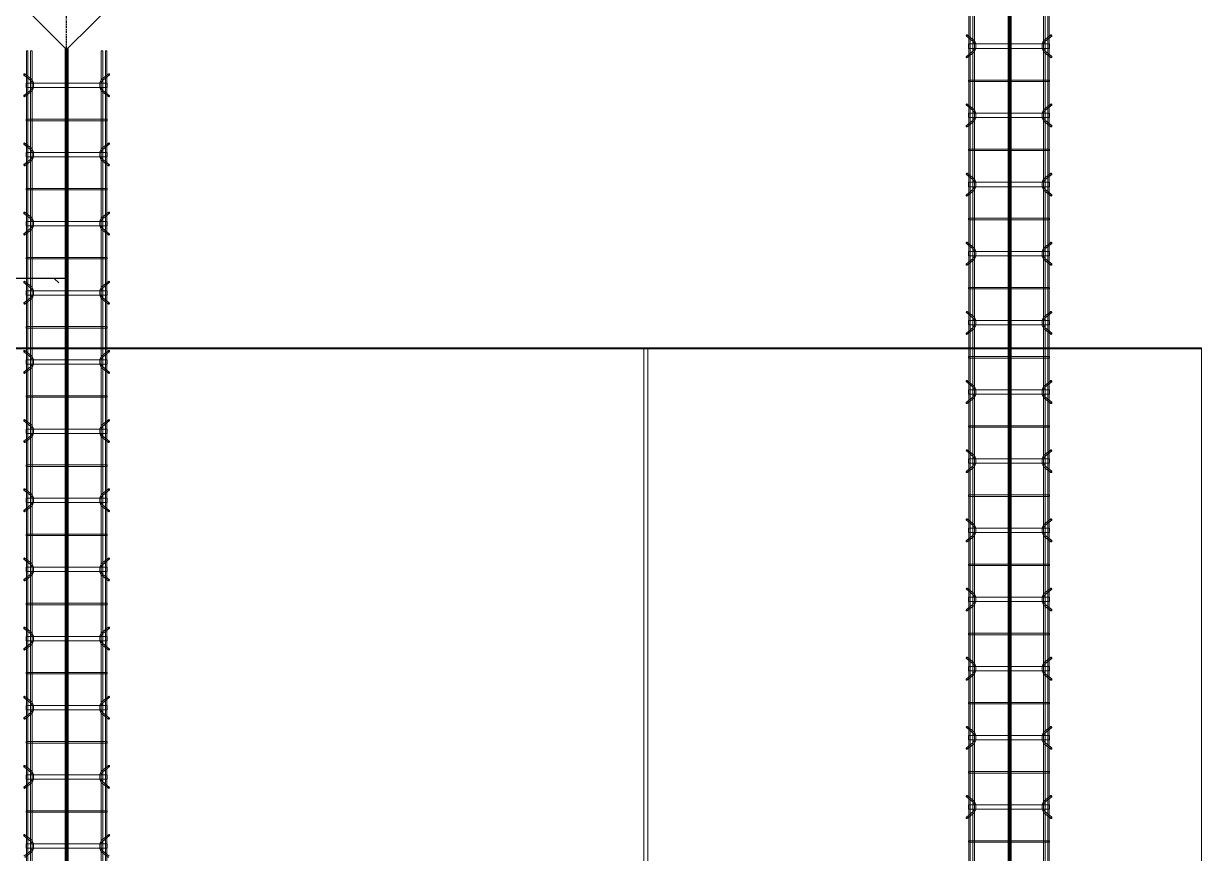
# Model space of a CAD drawing. Header units: inches. Extents: x -19229 to -222, y -6301 to 12387.
# Drawn here: x -3161.8 to -2957.6, y 11687.4 to 11831.4 of the extents above; entities that cross this region are included whole.
import ezdxf

# ---------------------------------------------------------------- set-up
doc = ezdxf.new("R2010")
doc.units = ezdxf.units.IN
doc.header["$MEASUREMENT"] = 0
doc.linetypes.add('Grid Line 1_2_', pattern=[0.875, 0.5, -0.125, 0.125, -0.125])
for name, color, linetype, lineweight in [('A-FLOR', 192, 'Continuous', 9), ('A-GENM', 13, 'Continuous', 9), ('A-WALL-PATT', 111, 'Continuous', 25), ('S-BEAM', 12, 'Continuous', 9), ('S-FNDN', 32, 'Continuous', 9), ('S-GRID', 1, 'Continuous', 9)]:
    doc.layers.add(name, color=color, linetype=linetype, lineweight=lineweight)

# ---------------------------------------------------------------- blocks, each defined once
blk = doc.blocks.new('Dowel bar assembly - Dowel bar assembly-669756-SLAB ON GROUND JOINTS')
at = {"layer": 'S-BEAM'}
for p, q in [((1792.02, 2.23), (1792.97, 1.03)), ((1793.18, 1.19), (1792.23, 2.39)), ((1795.76, 2.39), (1794.81, 1.19)), ((1795.01, 1.03), (1795.96, 2.23)), ((1804.02, 2.23), (1804.97, 1.03)), ((1805.18, 1.19), (1804.23, 2.39)), ((1807.76, 2.39), (1806.81, 1.19)), ((1807.01, 1.03), (1807.96, 2.23)), ((1816.02, 2.23), (1816.97, 1.03)), ((1817.18, 1.19), (1816.23, 2.39)), ((1819.76, 2.39), (1818.81, 1.19)), ((1819.01, 1.03), (1819.96, 2.23)), ((1828.02, 2.23), (1828.97, 1.03)), ((1829.18, 1.19), (1828.23, 2.39)), ((1831.76, 2.39), (1830.81, 1.19)), ((1831.01, 1.03), (1831.96, 2.23)), ((1840.02, 2.23), (1840.97, 1.03)), ((1841.18, 1.19), (1840.23, 2.39)), ((1843.76, 2.39), (1842.81, 1.19)), ((1843.01, 1.03), (1843.96, 2.23)), ((1852.02, 2.23), (1852.97, 1.03)), ((1853.18, 1.19), (1852.23, 2.39)), ((1855.76, 2.39), (1854.81, 1.19)), ((1855.01, 1.03), (1855.96, 2.23)), ((1864.02, 2.23), (1864.97, 1.03)), ((1865.18, 1.19), (1864.23, 2.39)), ((1867.76, 2.39), (1866.81, 1.19)), ((1867.01, 1.03), (1867.96, 2.23)), ((1876.02, 2.23), (1876.97, 1.03)), ((1877.18, 1.19), (1876.23, 2.39)), ((1879.76, 2.39), (1878.81, 1.19)), ((1879.01, 1.03), (1879.96, 2.23)), ((1888.02, 2.23), (1888.97, 1.03)), ((1889.18, 1.19), (1888.23, 2.39)), ((1891.76, 2.39), (1890.81, 1.19)), ((1891.01, 1.03), (1891.96, 2.23)), ((1900.02, 2.23), (1900.97, 1.03)), ((1901.18, 1.19), (1900.23, 2.39)), ((1903.76, 2.39), (1902.81, 1.19)), ((1903.01, 1.03), (1903.96, 2.23)), ((1912.02, 2.23), (1912.97, 1.03)), ((1913.18, 1.19), (1912.23, 2.39)), ((1915.76, 2.39), (1914.81, 1.19)), ((1915.01, 1.03), (1915.96, 2.23)), ((1924.02, 2.23), (1924.97, 1.03)), ((1925.18, 1.19), (1924.23, 2.39)), ((1927.76, 2.39), (1926.81, 1.19)), ((1927.01, 1.03), (1927.96, 2.23)), ((2175, 1.98), (0, 1.98)), ((0, 1.72), (2175, 1.72)), ((2175, 1.25), (0, 1.25)), ((0, 0.99), (2175, 0.99)), ((1787.87, 1.99), (1787.87, -12.01)), ((1788.13, 1.99), (1787.87, 1.99)), ((1787.87, 1.99), (1788.13, 1.99)), ((1788.13, -12.01), (1788.13, 1.99)), ((1793.62, 1.99), (1793.62, -12.01)), ((1794.38, 1.99), (1793.62, 1.99)), ((1793.62, 1.99), (1794.38, 1.99)), ((1794.38, -12.01), (1794.38, 1.99)), ((1799.87, 1.99), (1799.87, -12.01)), ((1800.13, 1.99), (1799.87, 1.99)), ((1799.87, 1.99), (1800.13, 1.99)), ((1800.13, -12.01), (1800.13, 1.99)), ((1805.62, 1.99), (1805.62, -12.01)), ((1806.38, 1.99), (1805.62, 1.99)), ((1805.62, 1.99), (1806.38, 1.99)), ((1806.38, -12.01), (1806.38, 1.99)), ((1811.87, 1.99), (1811.87, -12.01)), ((1812.13, 1.99), (1811.87, 1.99)), ((1811.87, 1.99), (1812.13, 1.99)), ((1812.13, -12.01), (1812.13, 1.99)), ((1817.62, 1.99), (1817.62, -12.01)), ((1818.38, 1.99), (1817.62, 1.99)), ((1817.62, 1.99), (1818.38, 1.99)), ((1818.38, -12.01), (1818.38, 1.99)), ((1823.87, 1.99), (1823.87, -12.01)), ((1824.13, 1.99), (1823.87, 1.99)), ((1823.87, 1.99), (1824.13, 1.99)), ((1824.13, -12.01), (1824.13, 1.99)), ((1829.62, 1.99), (1829.62, -12.01)), ((1830.38, 1.99), (1829.62, 1.99)), ((1829.62, 1.99), (1830.38, 1.99)), ((1830.38, -12.01), (1830.38, 1.99)), ((1835.87, 1.99), (1835.87, -12.01)), ((1836.13, 1.99), (1835.87, 1.99)), ((1835.87, 1.99), (1836.13, 1.99)), ((1836.13, -12.01), (1836.13, 1.99)), ((1841.62, 1.99), (1841.62, -12.01)), ((1842.38, 1.99), (1841.62, 1.99)), ((1841.62, 1.99), (1842.38, 1.99)), ((1842.38, -12.01), (1842.38, 1.99)), ((1847.87, 1.99), (1847.87, -12.01)), ((1848.13, 1.99), (1847.87, 1.99)), ((1847.87, 1.99), (1848.13, 1.99)), ((1848.13, -12.01), (1848.13, 1.99)), ((1853.62, 1.99), (1853.62, -12.01)), ((1854.38, 1.99), (1853.62, 1.99)), ((1853.62, 1.99), (1854.38, 1.99)), ((1854.38, -12.01), (1854.38, 1.99)), ((1859.87, 1.99), (1859.87, -12.01)), ((1860.13, 1.99), (1859.87, 1.99)), ((1859.87, 1.99), (1860.13, 1.99)), ((1860.13, -12.01), (1860.13, 1.99)), ((1865.62, 1.99), (1865.62, -12.01)), ((1866.38, 1.99), (1865.62, 1.99)), ((1865.62, 1.99), (1866.38, 1.99)), ((1866.38, -12.01), (1866.38, 1.99)), ((1871.87, 1.99), (1871.87, -12.01)), ((1872.13, 1.99), (1871.87, 1.99)), ((1871.87, 1.99), (1872.13, 1.99)), ((1872.13, -12.01), (1872.13, 1.99)), ((1877.62, 1.99), (1877.62, -12.01)), ((1878.38, 1.99), (1877.62, 1.99)), ((1877.62, 1.99), (1878.38, 1.99)), ((1878.38, -12.01), (1878.38, 1.99)), ((1883.87, 1.99), (1883.87, -12.01)), ((1884.13, 1.99), (1883.87, 1.99)), ((1883.87, 1.99), (1884.13, 1.99)), ((1884.13, -12.01), (1884.13, 1.99)), ((1889.62, 1.99), (1889.62, -12.01)), ((1890.38, 1.99), (1889.62, 1.99)), ((1889.62, 1.99), (1890.38, 1.99)), ((1890.38, -12.01), (1890.38, 1.99)), ((1895.87, 1.99), (1895.87, -12.01)), ((1896.13, 1.99), (1895.87, 1.99)), ((1895.87, 1.99), (1896.13, 1.99)), ((1896.13, -12.01), (1896.13, 1.99)), ((1901.62, 1.99), (1901.62, -12.01)), ((1902.38, 1.99), (1901.62, 1.99)), ((1901.62, 1.99), (1902.38, 1.99)), ((1902.38, -12.01), (1902.38, 1.99)), ((1907.87, 1.99), (1907.87, -12.01)), ((1908.13, 1.99), (1907.87, 1.99)), ((1907.87, 1.99), (1908.13, 1.99)), ((1908.13, -12.01), (1908.13, 1.99)), ((1913.62, 1.99), (1913.62, -12.01)), ((1914.38, 1.99), (1913.62, 1.99)), ((1913.62, 1.99), (1914.38, 1.99)), ((1914.38, -12.01), (1914.38, 1.99)), ((1919.87, 1.99), (1919.87, -12.01)), ((1920.13, 1.99), (1919.87, 1.99)), ((1919.87, 1.99), (1920.13, 1.99)), ((1920.13, -12.01), (1920.13, 1.99)), ((1925.62, 1.99), (1925.62, -12.01)), ((1926.38, 1.99), (1925.62, 1.99)), ((1925.62, 1.99), (1926.38, 1.99)), ((1926.38, -12.01), (1926.38, 1.99)), ((2175, -11.01), (0, -11.01)), ((0, -11.27), (2175, -11.27)), ((2175, -11.74), (0, -11.74)), ((0, -12), (2175, -12)), ((1788.13, -12.01), (1787.87, -12.01)), ((1787.87, -12.01), (1788.13, -12.01)), ((1792.97, -11.05), (1792.02, -12.25)), ((1792.23, -12.41), (1793.18, -11.21)), ((1794.38, -12.01), (1793.62, -12.01)), ((1793.62, -12.01), (1794.38, -12.01)), ((1794.81, -11.21), (1795.76, -12.41)), ((1795.96, -12.25), (1795.01, -11.05)), ((1800.13, -12.01), (1799.87, -12.01)), ((1799.87, -12.01), (1800.13, -12.01)), ((1804.97, -11.05), (1804.02, -12.25)), ((1804.23, -12.41), (1805.18, -11.21)), ((1806.38, -12.01), (1805.62, -12.01)), ((1805.62, -12.01), (1806.38, -12.01)), ((1806.81, -11.21), (1807.76, -12.41)), ((1807.96, -12.25), (1807.01, -11.05)), ((1812.13, -12.01), (1811.87, -12.01)), ((1811.87, -12.01), (1812.13, -12.01)), ((1816.97, -11.05), (1816.02, -12.25)), ((1816.23, -12.41), (1817.18, -11.21)), ((1818.38, -12.01), (1817.62, -12.01)), ((1817.62, -12.01), (1818.38, -12.01)), ((1818.81, -11.21), (1819.76, -12.41)), ((1819.96, -12.25), (1819.01, -11.05)), ((1824.13, -12.01), (1823.87, -12.01)), ((1823.87, -12.01), (1824.13, -12.01)), ((1828.97, -11.05), (1828.02, -12.25)), ((1828.23, -12.41), (1829.18, -11.21)), ((1830.38, -12.01), (1829.62, -12.01)), ((1829.62, -12.01), (1830.38, -12.01)), ((1830.81, -11.21), (1831.76, -12.41)), ((1831.96, -12.25), (1831.01, -11.05)), ((1836.13, -12.01), (1835.87, -12.01)), ((1835.87, -12.01), (1836.13, -12.01)), ((1840.97, -11.05), (1840.02, -12.25)), ((1840.23, -12.41), (1841.18, -11.21)), ((1842.38, -12.01), (1841.62, -12.01)), ((1841.62, -12.01), (1842.38, -12.01)), ((1842.81, -11.21), (1843.76, -12.41)), ((1843.96, -12.25), (1843.01, -11.05)), ((1848.13, -12.01), (1847.87, -12.01)), ((1847.87, -12.01), (1848.13, -12.01)), ((1852.97, -11.05), (1852.02, -12.25)), ((1852.23, -12.41), (1853.18, -11.21)), ((1854.38, -12.01), (1853.62, -12.01)), ((1853.62, -12.01), (1854.38, -12.01)), ((1854.81, -11.21), (1855.76, -12.41)), ((1855.96, -12.25), (1855.01, -11.05)), ((1860.13, -12.01), (1859.87, -12.01)), ((1859.87, -12.01), (1860.13, -12.01)), ((1864.97, -11.05), (1864.02, -12.25)), ((1864.23, -12.41), (1865.18, -11.21)), ((1866.38, -12.01), (1865.62, -12.01)), ((1865.62, -12.01), (1866.38, -12.01)), ((1866.81, -11.21), (1867.76, -12.41)), ((1867.96, -12.25), (1867.01, -11.05)), ((1872.13, -12.01), (1871.87, -12.01)), ((1871.87, -12.01), (1872.13, -12.01)), ((1876.97, -11.05), (1876.02, -12.25)), ((1876.23, -12.41), (1877.18, -11.21)), ((1878.38, -12.01), (1877.62, -12.01)), ((1877.62, -12.01), (1878.38, -12.01)), ((1878.81, -11.21), (1879.76, -12.41)), ((1879.96, -12.25), (1879.01, -11.05)), ((1884.13, -12.01), (1883.87, -12.01)), ((1883.87, -12.01), (1884.13, -12.01)), ((1888.97, -11.05), (1888.02, -12.25)), ((1888.23, -12.41), (1889.18, -11.21)), ((1890.38, -12.01), (1889.62, -12.01)), ((1889.62, -12.01), (1890.38, -12.01)), ((1890.81, -11.21), (1891.76, -12.41)), ((1891.96, -12.25), (1891.01, -11.05)), ((1896.13, -12.01), (1895.87, -12.01)), ((1895.87, -12.01), (1896.13, -12.01)), ((1900.97, -11.05), (1900.02, -12.25)), ((1900.23, -12.41), (1901.18, -11.21)), ((1902.38, -12.01), (1901.62, -12.01)), ((1901.62, -12.01), (1902.38, -12.01)), ((1902.81, -11.21), (1903.76, -12.41)), ((1903.96, -12.25), (1903.01, -11.05)), ((1908.13, -12.01), (1907.87, -12.01)), ((1907.87, -12.01), (1908.13, -12.01)), ((1912.97, -11.05), (1912.02, -12.25)), ((1912.23, -12.41), (1913.18, -11.21)), ((1914.38, -12.01), (1913.62, -12.01)), ((1913.62, -12.01), (1914.38, -12.01)), ((1914.81, -11.21), (1915.76, -12.41)), ((1915.96, -12.25), (1915.01, -11.05)), ((1920.13, -12.01), (1919.87, -12.01)), ((1919.87, -12.01), (1920.13, -12.01)), ((1924.97, -11.05), (1924.02, -12.25)), ((1924.23, -12.41), (1925.18, -11.21)), ((1926.38, -12.01), (1925.62, -12.01)), ((1925.62, -12.01), (1926.38, -12.01)), ((1926.81, -11.21), (1927.76, -12.41)), ((1927.96, -12.25), (1927.01, -11.05))]:
    blk.add_line(p, q, dxfattribs=at)
at = {"layer": 'S-BEAM', "flags": 128}
for points in [[(1792.97, 1.03), (1793.53, 0.73), (1794.39, 0.72), (1794.97, 0.99), (1795.01, 1.03)], [(1793.18, 1.19), (1793.62, 0.97), (1794.38, 0.98), (1794.81, 1.19)], [(1804.97, 1.03), (1805.53, 0.73), (1806.39, 0.72), (1806.97, 0.99), (1807.01, 1.03)], [(1805.18, 1.19), (1805.62, 0.97), (1806.38, 0.98), (1806.81, 1.19)], [(1816.97, 1.03), (1817.53, 0.73), (1818.39, 0.72), (1818.97, 0.99), (1819.01, 1.03)], [(1817.18, 1.19), (1817.62, 0.97), (1818.38, 0.98), (1818.81, 1.19)], [(1828.97, 1.03), (1829.53, 0.73), (1830.39, 0.72), (1830.97, 0.99), (1831.01, 1.03)], [(1829.18, 1.19), (1829.62, 0.97), (1830.38, 0.98), (1830.81, 1.19)], [(1840.97, 1.03), (1841.53, 0.73), (1842.39, 0.72), (1842.97, 0.99), (1843.01, 1.03)], [(1841.18, 1.19), (1841.62, 0.97), (1842.38, 0.98), (1842.81, 1.19)], [(1852.97, 1.03), (1853.53, 0.73), (1854.39, 0.72), (1854.97, 0.99), (1855.01, 1.03)], [(1853.18, 1.19), (1853.62, 0.97), (1854.38, 0.98), (1854.81, 1.19)], [(1864.97, 1.03), (1865.53, 0.73), (1866.39, 0.72), (1866.97, 0.99), (1867.01, 1.03)], [(1865.18, 1.19), (1865.62, 0.97), (1866.38, 0.98), (1866.81, 1.19)], [(1876.97, 1.03), (1877.53, 0.73), (1878.39, 0.72), (1878.97, 0.99), (1879.01, 1.03)], [(1877.18, 1.19), (1877.62, 0.97), (1878.38, 0.98), (1878.81, 1.19)], [(1888.97, 1.03), (1889.53, 0.73), (1890.39, 0.72), (1890.97, 0.99), (1891.01, 1.03)], [(1889.18, 1.19), (1889.62, 0.97), (1890.38, 0.98), (1890.81, 1.19)], [(1900.97, 1.03), (1901.53, 0.73), (1902.39, 0.72), (1902.97, 0.99), (1903.01, 1.03)], [(1901.18, 1.19), (1901.62, 0.97), (1902.38, 0.98), (1902.81, 1.19)], [(1912.97, 1.03), (1913.53, 0.73), (1914.39, 0.72), (1914.97, 0.99), (1915.01, 1.03)], [(1913.18, 1.19), (1913.62, 0.97), (1914.38, 0.98), (1914.81, 1.19)], [(1924.97, 1.03), (1925.53, 0.73), (1926.39, 0.72), (1926.97, 0.99), (1927.01, 1.03)], [(1925.18, 1.19), (1925.62, 0.97), (1926.38, 0.98), (1926.81, 1.19)], [(1792.97, -11.05), (1793.53, -10.75), (1794.39, -10.74), (1794.97, -11.01), (1795.01, -11.05)], [(1793.18, -11.21), (1793.62, -10.99), (1794.38, -11), (1794.81, -11.21)], [(1804.97, -11.05), (1805.53, -10.75), (1806.39, -10.74), (1806.97, -11.01), (1807.01, -11.05)], [(1805.18, -11.21), (1805.62, -10.99), (1806.38, -11), (1806.81, -11.21)], [(1816.97, -11.05), (1817.53, -10.75), (1818.39, -10.74), (1818.97, -11.01), (1819.01, -11.05)], [(1817.18, -11.21), (1817.62, -10.99), (1818.38, -11), (1818.81, -11.21)], [(1828.97, -11.05), (1829.53, -10.75), (1830.39, -10.74), (1830.97, -11.01), (1831.01, -11.05)], [(1829.18, -11.21), (1829.62, -10.99), (1830.38, -11), (1830.81, -11.21)], [(1840.97, -11.05), (1841.53, -10.75), (1842.39, -10.74), (1842.97, -11.01), (1843.01, -11.05)], [(1841.18, -11.21), (1841.62, -10.99), (1842.38, -11), (1842.81, -11.21)], [(1852.97, -11.05), (1853.53, -10.75), (1854.39, -10.74), (1854.97, -11.01), (1855.01, -11.05)], [(1853.18, -11.21), (1853.62, -10.99), (1854.38, -11), (1854.81, -11.21)], [(1864.97, -11.05), (1865.53, -10.75), (1866.39, -10.74), (1866.97, -11.01), (1867.01, -11.05)], [(1865.18, -11.21), (1865.62, -10.99), (1866.38, -11), (1866.81, -11.21)], [(1876.97, -11.05), (1877.53, -10.75), (1878.39, -10.74), (1878.97, -11.01), (1879.01, -11.05)], [(1877.18, -11.21), (1877.62, -10.99), (1878.38, -11), (1878.81, -11.21)], [(1888.97, -11.05), (1889.53, -10.75), (1890.39, -10.74), (1890.97, -11.01), (1891.01, -11.05)], [(1889.18, -11.21), (1889.62, -10.99), (1890.38, -11), (1890.81, -11.21)], [(1900.97, -11.05), (1901.53, -10.75), (1902.39, -10.74), (1902.97, -11.01), (1903.01, -11.05)], [(1901.18, -11.21), (1901.62, -10.99), (1902.38, -11), (1902.81, -11.21)], [(1912.97, -11.05), (1913.53, -10.75), (1914.39, -10.74), (1914.97, -11.01), (1915.01, -11.05)], [(1913.18, -11.21), (1913.62, -10.99), (1914.38, -11), (1914.81, -11.21)], [(1924.97, -11.05), (1925.53, -10.75), (1926.39, -10.74), (1926.97, -11.01), (1927.01, -11.05)], [(1925.18, -11.21), (1925.62, -10.99), (1926.38, -11), (1926.81, -11.21)]]:
    blk.add_lwpolyline(points, dxfattribs=at)
at = {"layer": 'S-BEAM'}
for centre, major_axis, start_param, end_param in [((1792.12, 2.31), (0.101, 0.08), 5.709265, 8.850858), ((1792.12, 2.31), (0.101, 0.08), 2.567673, 5.709265), ((1795.86, 2.31), (-0.101, 0.08), 3.715513, 6.857105), ((1795.86, 2.31), (-0.101, 0.08), 0.57392, 3.715513), ((1804.12, 2.31), (0.101, 0.08), 5.709265, 8.850858), ((1804.12, 2.31), (0.101, 0.08), 2.567673, 5.709265), ((1807.86, 2.31), (-0.101, 0.08), 3.715513, 6.857105), ((1807.86, 2.31), (-0.101, 0.08), 0.57392, 3.715513), ((1816.12, 2.31), (0.101, 0.08), 5.709265, 8.850858), ((1816.12, 2.31), (0.101, 0.08), 2.567673, 5.709265), ((1819.86, 2.31), (-0.101, 0.08), 3.715513, 6.857105), ((1819.86, 2.31), (-0.101, 0.08), 0.57392, 3.715513), ((1828.12, 2.31), (0.101, 0.08), 5.709265, 8.850858), ((1828.12, 2.31), (0.101, 0.08), 2.567673, 5.709265), ((1831.86, 2.31), (-0.101, 0.08), 3.715513, 6.857105), ((1831.86, 2.31), (-0.101, 0.08), 0.57392, 3.715513), ((1840.12, 2.31), (0.101, 0.08), 5.709265, 8.850858), ((1840.12, 2.31), (0.101, 0.08), 2.567673, 5.709265), ((1843.86, 2.31), (-0.101, 0.08), 3.715513, 6.857105), ((1843.86, 2.31), (-0.101, 0.08), 0.57392, 3.715513), ((1852.12, 2.31), (0.101, 0.08), 5.709265, 8.850858), ((1852.12, 2.31), (0.101, 0.08), 2.567673, 5.709265), ((1855.86, 2.31), (-0.101, 0.08), 3.715513, 6.857105), ((1855.86, 2.31), (-0.101, 0.08), 0.57392, 3.715513), ((1864.12, 2.31), (0.101, 0.08), 5.709265, 8.850858), ((1864.12, 2.31), (0.101, 0.08), 2.567673, 5.709265), ((1867.86, 2.31), (-0.101, 0.08), 3.715513, 6.857105), ((1867.86, 2.31), (-0.101, 0.08), 0.57392, 3.715513), ((1876.12, 2.31), (0.101, 0.08), 5.709265, 8.850858), ((1876.12, 2.31), (0.101, 0.08), 2.567673, 5.709265), ((1879.86, 2.31), (-0.101, 0.08), 3.715513, 6.857105), ((1879.86, 2.31), (-0.101, 0.08), 0.57392, 3.715513), ((1888.12, 2.31), (0.101, 0.08), 5.709265, 8.850858), ((1888.12, 2.31), (0.101, 0.08), 2.567673, 5.709265), ((1891.86, 2.31), (-0.101, 0.08), 3.715513, 6.857105), ((1891.86, 2.31), (-0.101, 0.08), 0.57392, 3.715513), ((1900.12, 2.31), (0.101, 0.08), 5.709265, 8.850858), ((1900.12, 2.31), (0.101, 0.08), 2.567673, 5.709265), ((1903.86, 2.31), (-0.101, 0.08), 3.715513, 6.857105), ((1903.86, 2.31), (-0.101, 0.08), 0.57392, 3.715513), ((1912.12, 2.31), (0.101, 0.08), 5.709265, 8.850858), ((1912.12, 2.31), (0.101, 0.08), 2.567673, 5.709265), ((1915.86, 2.31), (-0.101, 0.08), 3.715513, 6.857105), ((1915.86, 2.31), (-0.101, 0.08), 0.57392, 3.715513), ((1924.12, 2.31), (0.101, 0.08), 5.709265, 8.850858), ((1924.12, 2.31), (0.101, 0.08), 2.567673, 5.709265), ((1927.86, 2.31), (-0.101, 0.08), 3.715513, 6.857105), ((1927.86, 2.31), (-0.101, 0.08), 0.57392, 3.715513), ((1792.12, -12.33), (-0.101, 0.08), 3.715513, 6.857105), ((1795.86, -12.33), (0.101, 0.08), 5.709265, 8.850858), ((1804.12, -12.33), (-0.101, 0.08), 3.715513, 6.857105), ((1807.86, -12.33), (0.101, 0.08), 5.709265, 8.850858), ((1816.12, -12.33), (-0.101, 0.08), 3.715513, 6.857105), ((1819.86, -12.33), (0.101, 0.08), 5.709265, 8.850858), ((1828.12, -12.33), (-0.101, 0.08), 3.715513, 6.857105), ((1831.86, -12.33), (0.101, 0.08), 5.709265, 8.850858), ((1840.12, -12.33), (-0.101, 0.08), 3.715513, 6.857105), ((1843.86, -12.33), (0.101, 0.08), 5.709265, 8.850858), ((1852.12, -12.33), (-0.101, 0.08), 3.715513, 6.857105), ((1855.86, -12.33), (0.101, 0.08), 5.709265, 8.850858), ((1864.12, -12.33), (-0.101, 0.08), 3.715513, 6.857105), ((1867.86, -12.33), (0.101, 0.08), 5.709265, 8.850858), ((1876.12, -12.33), (-0.101, 0.08), 3.715513, 6.857105), ((1879.86, -12.33), (0.101, 0.08), 5.709265, 8.850858), ((1888.12, -12.33), (-0.101, 0.08), 3.715513, 6.857105), ((1891.86, -12.33), (0.101, 0.08), 5.709265, 8.850858), ((1900.12, -12.33), (-0.101, 0.08), 3.715513, 6.857105), ((1903.86, -12.33), (0.101, 0.08), 5.709265, 8.850858), ((1912.12, -12.33), (-0.101, 0.08), 3.715513, 6.857105), ((1915.86, -12.33), (0.101, 0.08), 5.709265, 8.850858), ((1924.12, -12.33), (-0.101, 0.08), 3.715513, 6.857105), ((1927.86, -12.33), (0.101, 0.08), 5.709265, 8.850858), ((1792.12, -12.33), (-0.101, 0.08), 0.57392, 3.715513), ((1795.86, -12.33), (0.101, 0.08), 2.567673, 5.709265), ((1804.12, -12.33), (-0.101, 0.08), 0.57392, 3.715513), ((1807.86, -12.33), (0.101, 0.08), 2.567673, 5.709265), ((1816.12, -12.33), (-0.101, 0.08), 0.57392, 3.715513), ((1819.86, -12.33), (0.101, 0.08), 2.567673, 5.709265), ((1828.12, -12.33), (-0.101, 0.08), 0.57392, 3.715513), ((1831.86, -12.33), (0.101, 0.08), 2.567673, 5.709265), ((1840.12, -12.33), (-0.101, 0.08), 0.57392, 3.715513), ((1843.86, -12.33), (0.101, 0.08), 2.567673, 5.709265), ((1852.12, -12.33), (-0.101, 0.08), 0.57392, 3.715513), ((1855.86, -12.33), (0.101, 0.08), 2.567673, 5.709265), ((1864.12, -12.33), (-0.101, 0.08), 0.57392, 3.715513), ((1867.86, -12.33), (0.101, 0.08), 2.567673, 5.709265), ((1876.12, -12.33), (-0.101, 0.08), 0.57392, 3.715513), ((1879.86, -12.33), (0.101, 0.08), 2.567673, 5.709265), ((1888.12, -12.33), (-0.101, 0.08), 0.57392, 3.715513), ((1891.86, -12.33), (0.101, 0.08), 2.567673, 5.709265), ((1900.12, -12.33), (-0.101, 0.08), 0.57392, 3.715513), ((1903.86, -12.33), (0.101, 0.08), 2.567673, 5.709265), ((1912.12, -12.33), (-0.101, 0.08), 0.57392, 3.715513), ((1915.86, -12.33), (0.101, 0.08), 2.567673, 5.709265), ((1924.12, -12.33), (-0.101, 0.08), 0.57392, 3.715513), ((1927.86, -12.33), (0.101, 0.08), 2.567673, 5.709265)]:
    blk.add_ellipse(centre, major_axis=major_axis, ratio=0.816528, start_param=start_param, end_param=end_param, dxfattribs=at)
blk = doc.blocks.new('Dowel bar assembly - Dowel bar assembly-676036-SLAB ON GROUND JOINTS')
at = {"layer": 'S-BEAM'}
for p, q in [((4.02, 2.23), (4.97, 1.03)), ((5.18, 1.19), (4.23, 2.39)), ((7.76, 2.39), (6.81, 1.19)), ((7.01, 1.03), (7.96, 2.23)), ((16.02, 2.23), (16.97, 1.03)), ((17.18, 1.19), (16.23, 2.39)), ((19.76, 2.39), (18.81, 1.19)), ((19.01, 1.03), (19.96, 2.23)), ((28.02, 2.23), (28.97, 1.03)), ((29.18, 1.19), (28.23, 2.39)), ((31.76, 2.39), (30.81, 1.19)), ((31.01, 1.03), (31.96, 2.23)), ((40.02, 2.23), (40.97, 1.03)), ((41.18, 1.19), (40.23, 2.39)), ((43.76, 2.39), (42.81, 1.19)), ((43.01, 1.03), (43.96, 2.23)), ((52.02, 2.23), (52.97, 1.03)), ((53.18, 1.19), (52.23, 2.39)), ((55.76, 2.39), (54.81, 1.19)), ((55.01, 1.03), (55.96, 2.23)), ((64.02, 2.23), (64.97, 1.03)), ((65.18, 1.19), (64.23, 2.39)), ((67.76, 2.39), (66.81, 1.19)), ((67.01, 1.03), (67.96, 2.23)), ((76.02, 2.23), (76.97, 1.03)), ((77.18, 1.19), (76.23, 2.39)), ((79.76, 2.39), (78.81, 1.19)), ((79.01, 1.03), (79.96, 2.23)), ((88.02, 2.23), (88.97, 1.03)), ((89.18, 1.19), (88.23, 2.39)), ((91.76, 2.39), (90.81, 1.19)), ((91.01, 1.03), (91.96, 2.23)), ((100.02, 2.23), (100.97, 1.03)), ((101.18, 1.19), (100.23, 2.39)), ((103.76, 2.39), (102.81, 1.19)), ((103.01, 1.03), (103.96, 2.23)), ((112.02, 2.23), (112.97, 1.03)), ((113.18, 1.19), (112.23, 2.39)), ((115.76, 2.39), (114.81, 1.19)), ((115.01, 1.03), (115.96, 2.23)), ((124.02, 2.23), (124.97, 1.03)), ((125.18, 1.19), (124.23, 2.39)), ((127.76, 2.39), (126.81, 1.19)), ((127.01, 1.03), (127.96, 2.23)), ((136.02, 2.23), (136.97, 1.03)), ((137.18, 1.19), (136.23, 2.39)), ((139.76, 2.39), (138.81, 1.19)), ((139.01, 1.03), (139.96, 2.23)), ((271.28, 1.98), (0, 1.98)), ((0, 1.98), (0, 1.72)), ((0, 1.72), (0, 1.98)), ((0, 1.72), (271.28, 1.72)), ((271.28, 1.25), (0, 1.25)), ((0, 0.99), (0, 1.25)), ((0, 1.25), (0, 0.99)), ((0, 0.99), (271.28, 0.99)), ((5.63, 1.99), (5.63, -12.01)), ((6.38, 1.99), (5.63, 1.99)), ((5.63, 1.99), (6.38, 1.99)), ((6.38, -12.01), (6.38, 1.99)), ((11.87, 1.99), (11.87, -12.01)), ((12.13, 1.99), (11.87, 1.99)), ((11.87, 1.99), (12.13, 1.99)), ((12.13, -12.01), (12.13, 1.99)), ((17.63, 1.99), (17.63, -12.01)), ((18.38, 1.99), (17.63, 1.99)), ((17.63, 1.99), (18.38, 1.99)), ((18.38, -12.01), (18.38, 1.99)), ((23.87, 1.99), (23.87, -12.01)), ((24.13, 1.99), (23.87, 1.99)), ((23.87, 1.99), (24.13, 1.99)), ((24.13, -12.01), (24.13, 1.99)), ((29.63, 1.99), (29.63, -12.01)), ((30.38, 1.99), (29.63, 1.99)), ((29.63, 1.99), (30.38, 1.99)), ((30.38, -12.01), (30.38, 1.99)), ((35.87, 1.99), (35.87, -12.01)), ((36.13, 1.99), (35.87, 1.99)), ((35.87, 1.99), (36.13, 1.99)), ((36.13, -12.01), (36.13, 1.99)), ((41.63, 1.99), (41.63, -12.01)), ((42.38, 1.99), (41.63, 1.99)), ((41.63, 1.99), (42.38, 1.99)), ((42.38, -12.01), (42.38, 1.99)), ((47.87, 1.99), (47.87, -12.01)), ((48.13, 1.99), (47.87, 1.99)), ((47.87, 1.99), (48.13, 1.99)), ((48.13, -12.01), (48.13, 1.99)), ((53.63, 1.99), (53.63, -12.01)), ((54.38, 1.99), (53.63, 1.99)), ((53.63, 1.99), (54.38, 1.99)), ((54.38, -12.01), (54.38, 1.99)), ((59.87, 1.99), (59.87, -12.01)), ((60.13, 1.99), (59.87, 1.99)), ((59.87, 1.99), (60.13, 1.99)), ((60.13, -12.01), (60.13, 1.99)), ((65.63, 1.99), (65.63, -12.01)), ((66.38, 1.99), (65.63, 1.99)), ((65.63, 1.99), (66.38, 1.99)), ((66.38, -12.01), (66.38, 1.99)), ((71.87, 1.99), (71.87, -12.01)), ((72.13, 1.99), (71.87, 1.99)), ((71.87, 1.99), (72.13, 1.99)), ((72.13, -12.01), (72.13, 1.99)), ((77.63, 1.99), (77.63, -12.01)), ((78.38, 1.99), (77.63, 1.99)), ((77.63, 1.99), (78.38, 1.99)), ((78.38, -12.01), (78.38, 1.99)), ((83.87, 1.99), (83.87, -12.01)), ((84.13, 1.99), (83.87, 1.99)), ((83.87, 1.99), (84.13, 1.99)), ((84.13, -12.01), (84.13, 1.99)), ((89.63, 1.99), (89.63, -12.01)), ((90.38, 1.99), (89.63, 1.99)), ((89.63, 1.99), (90.38, 1.99)), ((90.38, -12.01), (90.38, 1.99)), ((95.87, 1.99), (95.87, -12.01)), ((96.13, 1.99), (95.87, 1.99)), ((95.87, 1.99), (96.13, 1.99)), ((96.13, -12.01), (96.13, 1.99)), ((101.63, 1.99), (101.63, -12.01)), ((102.38, 1.99), (101.63, 1.99)), ((101.63, 1.99), (102.38, 1.99)), ((102.38, -12.01), (102.38, 1.99)), ((107.87, 1.99), (107.87, -12.01)), ((108.13, 1.99), (107.87, 1.99)), ((107.87, 1.99), (108.13, 1.99)), ((108.13, -12.01), (108.13, 1.99)), ((113.63, 1.99), (113.63, -12.01)), ((114.38, 1.99), (113.63, 1.99)), ((113.63, 1.99), (114.38, 1.99)), ((114.38, -12.01), (114.38, 1.99)), ((119.87, 1.99), (119.87, -12.01)), ((120.13, 1.99), (119.87, 1.99)), ((119.87, 1.99), (120.13, 1.99)), ((120.13, -12.01), (120.13, 1.99)), ((125.63, 1.99), (125.63, -12.01)), ((126.38, 1.99), (125.63, 1.99)), ((125.63, 1.99), (126.38, 1.99)), ((126.38, -12.01), (126.38, 1.99)), ((131.87, 1.99), (131.87, -12.01)), ((132.13, 1.99), (131.87, 1.99)), ((131.87, 1.99), (132.13, 1.99)), ((132.13, -12.01), (132.13, 1.99)), ((137.63, 1.99), (137.63, -12.01)), ((138.38, 1.99), (137.63, 1.99)), ((137.63, 1.99), (138.38, 1.99)), ((138.38, -12.01), (138.38, 1.99)), ((271.28, -11.01), (0, -11.01)), ((0, -11.27), (0, -11.01)), ((0, -11.01), (0, -11.27)), ((0, -11.27), (271.28, -11.27)), ((271.28, -11.74), (0, -11.74)), ((0, -12), (0, -11.74)), ((0, -11.74), (0, -12)), ((0, -12), (271.28, -12)), ((4.97, -11.05), (4.02, -12.25)), ((4.23, -12.41), (5.18, -11.21)), ((6.38, -12.01), (5.63, -12.01)), ((5.63, -12.01), (6.38, -12.01)), ((6.81, -11.21), (7.76, -12.41)), ((7.96, -12.25), (7.01, -11.05)), ((12.13, -12.01), (11.87, -12.01)), ((11.87, -12.01), (12.13, -12.01)), ((16.97, -11.05), (16.02, -12.25)), ((16.23, -12.41), (17.18, -11.21)), ((18.38, -12.01), (17.63, -12.01)), ((17.63, -12.01), (18.38, -12.01)), ((18.81, -11.21), (19.76, -12.41)), ((19.96, -12.25), (19.01, -11.05)), ((24.13, -12.01), (23.87, -12.01)), ((23.87, -12.01), (24.13, -12.01)), ((28.97, -11.05), (28.02, -12.25)), ((28.23, -12.41), (29.18, -11.21)), ((30.38, -12.01), (29.63, -12.01)), ((29.63, -12.01), (30.38, -12.01)), ((30.81, -11.21), (31.76, -12.41)), ((31.96, -12.25), (31.01, -11.05)), ((36.13, -12.01), (35.87, -12.01)), ((35.87, -12.01), (36.13, -12.01)), ((40.97, -11.05), (40.02, -12.25)), ((40.23, -12.41), (41.18, -11.21)), ((42.38, -12.01), (41.63, -12.01)), ((41.63, -12.01), (42.38, -12.01)), ((42.81, -11.21), (43.76, -12.41)), ((43.96, -12.25), (43.01, -11.05)), ((48.13, -12.01), (47.87, -12.01)), ((47.87, -12.01), (48.13, -12.01)), ((52.97, -11.05), (52.02, -12.25)), ((52.23, -12.41), (53.18, -11.21)), ((54.38, -12.01), (53.63, -12.01)), ((53.63, -12.01), (54.38, -12.01)), ((54.81, -11.21), (55.76, -12.41)), ((55.96, -12.25), (55.01, -11.05)), ((60.13, -12.01), (59.87, -12.01)), ((59.87, -12.01), (60.13, -12.01)), ((64.97, -11.05), (64.02, -12.25)), ((64.23, -12.41), (65.18, -11.21)), ((66.38, -12.01), (65.63, -12.01)), ((65.63, -12.01), (66.38, -12.01)), ((66.81, -11.21), (67.76, -12.41)), ((67.96, -12.25), (67.01, -11.05)), ((72.13, -12.01), (71.87, -12.01)), ((71.87, -12.01), (72.13, -12.01)), ((76.97, -11.05), (76.02, -12.25)), ((76.23, -12.41), (77.18, -11.21)), ((78.38, -12.01), (77.63, -12.01)), ((77.63, -12.01), (78.38, -12.01)), ((78.81, -11.21), (79.76, -12.41)), ((79.96, -12.25), (79.01, -11.05)), ((84.13, -12.01), (83.87, -12.01)), ((83.87, -12.01), (84.13, -12.01)), ((88.97, -11.05), (88.02, -12.25)), ((88.23, -12.41), (89.18, -11.21)), ((90.38, -12.01), (89.63, -12.01)), ((89.63, -12.01), (90.38, -12.01)), ((90.81, -11.21), (91.76, -12.41)), ((91.96, -12.25), (91.01, -11.05)), ((96.13, -12.01), (95.87, -12.01)), ((95.87, -12.01), (96.13, -12.01)), ((100.97, -11.05), (100.02, -12.25)), ((100.23, -12.41), (101.18, -11.21)), ((102.38, -12.01), (101.63, -12.01)), ((101.63, -12.01), (102.38, -12.01)), ((102.81, -11.21), (103.76, -12.41)), ((103.96, -12.25), (103.01, -11.05)), ((108.13, -12.01), (107.87, -12.01)), ((107.87, -12.01), (108.13, -12.01)), ((112.97, -11.05), (112.02, -12.25)), ((112.23, -12.41), (113.18, -11.21)), ((114.38, -12.01), (113.63, -12.01)), ((113.63, -12.01), (114.38, -12.01)), ((114.81, -11.21), (115.76, -12.41)), ((115.96, -12.25), (115.01, -11.05)), ((120.13, -12.01), (119.87, -12.01)), ((119.87, -12.01), (120.13, -12.01)), ((124.97, -11.05), (124.02, -12.25)), ((124.23, -12.41), (125.18, -11.21)), ((126.38, -12.01), (125.63, -12.01)), ((125.63, -12.01), (126.38, -12.01)), ((126.81, -11.21), (127.76, -12.41)), ((127.96, -12.25), (127.01, -11.05)), ((132.13, -12.01), (131.87, -12.01)), ((131.87, -12.01), (132.13, -12.01)), ((136.97, -11.05), (136.02, -12.25)), ((136.23, -12.41), (137.18, -11.21)), ((138.38, -12.01), (137.63, -12.01)), ((137.63, -12.01), (138.38, -12.01)), ((138.81, -11.21), (139.76, -12.41)), ((139.96, -12.25), (139.01, -11.05))]:
    blk.add_line(p, q, dxfattribs=at)
at = {"layer": 'S-BEAM', "flags": 128}
for points in [[(4.97, 1.03), (5.53, 0.73), (6.39, 0.72), (6.97, 0.99), (7.01, 1.03)], [(5.18, 1.19), (5.62, 0.97), (6.38, 0.98), (6.81, 1.19)], [(16.97, 1.03), (17.53, 0.73), (18.39, 0.72), (18.97, 0.99), (19.01, 1.03)], [(17.18, 1.19), (17.62, 0.97), (18.38, 0.98), (18.81, 1.19)], [(28.97, 1.03), (29.53, 0.73), (30.39, 0.72), (30.97, 0.99), (31.01, 1.03)], [(29.18, 1.19), (29.62, 0.97), (30.38, 0.98), (30.81, 1.19)], [(40.97, 1.03), (41.53, 0.73), (42.39, 0.72), (42.97, 0.99), (43.01, 1.03)], [(41.18, 1.19), (41.62, 0.97), (42.38, 0.98), (42.81, 1.19)], [(52.97, 1.03), (53.53, 0.73), (54.39, 0.72), (54.97, 0.99), (55.01, 1.03)], [(53.18, 1.19), (53.62, 0.97), (54.38, 0.98), (54.81, 1.19)], [(64.97, 1.03), (65.53, 0.73), (66.39, 0.72), (66.97, 0.99), (67.01, 1.03)], [(65.18, 1.19), (65.62, 0.97), (66.38, 0.98), (66.81, 1.19)], [(76.97, 1.03), (77.53, 0.73), (78.39, 0.72), (78.97, 0.99), (79.01, 1.03)], [(77.18, 1.19), (77.62, 0.97), (78.38, 0.98), (78.81, 1.19)], [(88.97, 1.03), (89.53, 0.73), (90.39, 0.72), (90.97, 0.99), (91.01, 1.03)], [(89.18, 1.19), (89.62, 0.97), (90.38, 0.98), (90.81, 1.19)], [(100.97, 1.03), (101.53, 0.73), (102.39, 0.72), (102.97, 0.99), (103.01, 1.03)], [(101.18, 1.19), (101.62, 0.97), (102.38, 0.98), (102.81, 1.19)], [(112.97, 1.03), (113.53, 0.73), (114.39, 0.72), (114.97, 0.99), (115.01, 1.03)], [(113.18, 1.19), (113.62, 0.97), (114.38, 0.98), (114.81, 1.19)], [(124.97, 1.03), (125.53, 0.73), (126.39, 0.72), (126.97, 0.99), (127.01, 1.03)], [(125.18, 1.19), (125.62, 0.97), (126.38, 0.98), (126.81, 1.19)], [(136.97, 1.03), (137.53, 0.73), (138.39, 0.72), (138.97, 0.99), (139.01, 1.03)], [(137.18, 1.19), (137.62, 0.97), (138.38, 0.98), (138.81, 1.19)], [(4.97, -11.05), (5.53, -10.75), (6.39, -10.74), (6.97, -11.01), (7.01, -11.05)], [(5.18, -11.21), (5.62, -10.99), (6.38, -11), (6.81, -11.21)], [(16.97, -11.05), (17.53, -10.75), (18.39, -10.74), (18.97, -11.01), (19.01, -11.05)], [(17.18, -11.21), (17.62, -10.99), (18.38, -11), (18.81, -11.21)], [(28.97, -11.05), (29.53, -10.75), (30.39, -10.74), (30.97, -11.01), (31.01, -11.05)], [(29.18, -11.21), (29.62, -10.99), (30.38, -11), (30.81, -11.21)], [(40.97, -11.05), (41.53, -10.75), (42.39, -10.74), (42.97, -11.01), (43.01, -11.05)], [(41.18, -11.21), (41.62, -10.99), (42.38, -11), (42.81, -11.21)], [(52.97, -11.05), (53.53, -10.75), (54.39, -10.74), (54.97, -11.01), (55.01, -11.05)], [(53.18, -11.21), (53.62, -10.99), (54.38, -11), (54.81, -11.21)], [(64.97, -11.05), (65.53, -10.75), (66.39, -10.74), (66.97, -11.01), (67.01, -11.05)], [(65.18, -11.21), (65.62, -10.99), (66.38, -11), (66.81, -11.21)], [(76.97, -11.05), (77.53, -10.75), (78.39, -10.74), (78.97, -11.01), (79.01, -11.05)], [(77.18, -11.21), (77.62, -10.99), (78.38, -11), (78.81, -11.21)], [(88.97, -11.05), (89.53, -10.75), (90.39, -10.74), (90.97, -11.01), (91.01, -11.05)], [(89.18, -11.21), (89.62, -10.99), (90.38, -11), (90.81, -11.21)], [(100.97, -11.05), (101.53, -10.75), (102.39, -10.74), (102.97, -11.01), (103.01, -11.05)], [(101.18, -11.21), (101.62, -10.99), (102.38, -11), (102.81, -11.21)], [(112.97, -11.05), (113.53, -10.75), (114.39, -10.74), (114.97, -11.01), (115.01, -11.05)], [(113.18, -11.21), (113.62, -10.99), (114.38, -11), (114.81, -11.21)], [(124.97, -11.05), (125.53, -10.75), (126.39, -10.74), (126.97, -11.01), (127.01, -11.05)], [(125.18, -11.21), (125.62, -10.99), (126.38, -11), (126.81, -11.21)], [(136.97, -11.05), (137.53, -10.75), (138.39, -10.74), (138.97, -11.01), (139.01, -11.05)], [(137.18, -11.21), (137.62, -10.99), (138.38, -11), (138.81, -11.21)]]:
    blk.add_lwpolyline(points, dxfattribs=at)
at = {"layer": 'S-BEAM'}
for centre, major_axis, start_param, end_param in [((4.12, 2.31), (0.101, 0.08), 5.709265, 8.850858), ((4.12, 2.31), (0.101, 0.08), 2.567673, 5.709265), ((7.86, 2.31), (-0.101, 0.08), 3.715513, 6.857105), ((7.86, 2.31), (-0.101, 0.08), 0.57392, 3.715513), ((16.12, 2.31), (0.101, 0.08), 5.709265, 8.850858), ((16.12, 2.31), (0.101, 0.08), 2.567673, 5.709265), ((19.86, 2.31), (-0.101, 0.08), 3.715513, 6.857105), ((19.86, 2.31), (-0.101, 0.08), 0.57392, 3.715513), ((28.12, 2.31), (0.101, 0.08), 5.709265, 8.850858), ((28.12, 2.31), (0.101, 0.08), 2.567673, 5.709265), ((31.86, 2.31), (-0.101, 0.08), 3.715513, 6.857105), ((31.86, 2.31), (-0.101, 0.08), 0.57392, 3.715513), ((40.12, 2.31), (0.101, 0.08), 5.709265, 8.850858), ((40.12, 2.31), (0.101, 0.08), 2.567673, 5.709265), ((43.86, 2.31), (-0.101, 0.08), 3.715513, 6.857105), ((43.86, 2.31), (-0.101, 0.08), 0.57392, 3.715513), ((52.12, 2.31), (0.101, 0.08), 5.709265, 8.850858), ((52.12, 2.31), (0.101, 0.08), 2.567673, 5.709265), ((55.86, 2.31), (-0.101, 0.08), 3.715513, 6.857105), ((55.86, 2.31), (-0.101, 0.08), 0.57392, 3.715513), ((64.12, 2.31), (0.101, 0.08), 5.709265, 8.850858), ((64.12, 2.31), (0.101, 0.08), 2.567673, 5.709265), ((67.86, 2.31), (-0.101, 0.08), 3.715513, 6.857105), ((67.86, 2.31), (-0.101, 0.08), 0.57392, 3.715513), ((76.12, 2.31), (0.101, 0.08), 5.709265, 8.850858), ((76.12, 2.31), (0.101, 0.08), 2.567673, 5.709265), ((79.86, 2.31), (-0.101, 0.08), 3.715513, 6.857105), ((79.86, 2.31), (-0.101, 0.08), 0.57392, 3.715513), ((88.12, 2.31), (0.101, 0.08), 5.709265, 8.850858), ((88.12, 2.31), (0.101, 0.08), 2.567673, 5.709265), ((91.86, 2.31), (-0.101, 0.08), 3.715513, 6.857105), ((91.86, 2.31), (-0.101, 0.08), 0.57392, 3.715513), ((100.12, 2.31), (0.101, 0.08), 5.709265, 8.850858), ((100.12, 2.31), (0.101, 0.08), 2.567673, 5.709265), ((103.86, 2.31), (-0.101, 0.08), 3.715513, 6.857105), ((103.86, 2.31), (-0.101, 0.08), 0.57392, 3.715513), ((112.12, 2.31), (0.101, 0.08), 5.709265, 8.850858), ((112.12, 2.31), (0.101, 0.08), 2.567673, 5.709265), ((115.86, 2.31), (-0.101, 0.08), 3.715513, 6.857105), ((115.86, 2.31), (-0.101, 0.08), 0.57392, 3.715513), ((124.12, 2.31), (0.101, 0.08), 5.709265, 8.850858), ((124.12, 2.31), (0.101, 0.08), 2.567673, 5.709265), ((127.86, 2.31), (-0.101, 0.08), 3.715513, 6.857105), ((127.86, 2.31), (-0.101, 0.08), 0.57392, 3.715513), ((136.12, 2.31), (0.101, 0.08), 5.709265, 8.850858), ((136.12, 2.31), (0.101, 0.08), 2.567673, 5.709265), ((4.12, -12.33), (-0.101, 0.08), 3.715513, 6.857105), ((7.86, -12.33), (0.101, 0.08), 5.709265, 8.850858), ((16.12, -12.33), (-0.101, 0.08), 3.715513, 6.857105), ((19.86, -12.33), (0.101, 0.08), 5.709265, 8.850858), ((28.12, -12.33), (-0.101, 0.08), 3.715513, 6.857105), ((31.86, -12.33), (0.101, 0.08), 5.709265, 8.850858), ((40.12, -12.33), (-0.101, 0.08), 3.715513, 6.857105), ((43.86, -12.33), (0.101, 0.08), 5.709265, 8.850858), ((52.12, -12.33), (-0.101, 0.08), 3.715513, 6.857105), ((55.86, -12.33), (0.101, 0.08), 5.709265, 8.850858), ((64.12, -12.33), (-0.101, 0.08), 3.715513, 6.857105), ((67.86, -12.33), (0.101, 0.08), 5.709265, 8.850858), ((76.12, -12.33), (-0.101, 0.08), 3.715513, 6.857105), ((79.86, -12.33), (0.101, 0.08), 5.709265, 8.850858), ((88.12, -12.33), (-0.101, 0.08), 3.715513, 6.857105), ((91.86, -12.33), (0.101, 0.08), 5.709265, 8.850858), ((100.12, -12.33), (-0.101, 0.08), 3.715513, 6.857105), ((103.86, -12.33), (0.101, 0.08), 5.709265, 8.850858), ((112.12, -12.33), (-0.101, 0.08), 3.715513, 6.857105), ((115.86, -12.33), (0.101, 0.08), 5.709265, 8.850858), ((124.12, -12.33), (-0.101, 0.08), 3.715513, 6.857105), ((127.86, -12.33), (0.101, 0.08), 5.709265, 8.850858), ((136.12, -12.33), (-0.101, 0.08), 3.715513, 6.857105), ((4.12, -12.33), (-0.101, 0.08), 0.57392, 3.715513), ((7.86, -12.33), (0.101, 0.08), 2.567673, 5.709265), ((16.12, -12.33), (-0.101, 0.08), 0.57392, 3.715513), ((19.86, -12.33), (0.101, 0.08), 2.567673, 5.709265), ((28.12, -12.33), (-0.101, 0.08), 0.57392, 3.715513), ((31.86, -12.33), (0.101, 0.08), 2.567673, 5.709265), ((40.12, -12.33), (-0.101, 0.08), 0.57392, 3.715513), ((43.86, -12.33), (0.101, 0.08), 2.567673, 5.709265), ((52.12, -12.33), (-0.101, 0.08), 0.57392, 3.715513), ((55.86, -12.33), (0.101, 0.08), 2.567673, 5.709265), ((64.12, -12.33), (-0.101, 0.08), 0.57392, 3.715513), ((67.86, -12.33), (0.101, 0.08), 2.567673, 5.709265), ((76.12, -12.33), (-0.101, 0.08), 0.57392, 3.715513), ((79.86, -12.33), (0.101, 0.08), 2.567673, 5.709265), ((88.12, -12.33), (-0.101, 0.08), 0.57392, 3.715513), ((91.86, -12.33), (0.101, 0.08), 2.567673, 5.709265), ((100.12, -12.33), (-0.101, 0.08), 0.57392, 3.715513), ((103.86, -12.33), (0.101, 0.08), 2.567673, 5.709265), ((112.12, -12.33), (-0.101, 0.08), 0.57392, 3.715513), ((115.86, -12.33), (0.101, 0.08), 2.567673, 5.709265), ((124.12, -12.33), (-0.101, 0.08), 0.57392, 3.715513), ((127.86, -12.33), (0.101, 0.08), 2.567673, 5.709265), ((136.12, -12.33), (-0.101, 0.08), 0.57392, 3.715513)]:
    blk.add_ellipse(centre, major_axis=major_axis, ratio=0.816528, start_param=start_param, end_param=end_param, dxfattribs=at)
blk = doc.blocks.new('Floors 1 - Floors 1-1684033-SLAB ON GROUND JOINTS')
at = {"layer": 'A-FLOR'}
for p, q in [((-3357.66, 11774.99), (-3054.24, 11774.99)), ((-3054.24, 11774.99), (-2957.55, 11774.99)), ((-3054.24, 11774.99), (-3054.24, 11552.99)), ((-2957.55, 11774.99), (-2957.55, 11774.99)), ((-2957.55, 11774.99), (-2957.55, 11552.99))]:
    blk.add_line(p, q, dxfattribs=at)

msp = doc.modelspace()

# ---------------------------------------------------------------- hatches: boundary and pattern name
at = {"layer": 'A-WALL-PATT', "lineweight": 9}
h = msp.add_hatch(dxfattribs=at)
h.set_pattern_fill('FP_1', color=256, style=0, pattern_type=2)
h.set_pattern_definition([(50, (0, 0), (55.0854, -4.81984), [5.76, -63.36]), (355, (0, 0), (-10.6557, 57.76853), [4.608, -50.688]), (100.451, (4.59, -0.4), (44.42947, 52.94866), [4.895, -53.848]), (46.184, (0, 15.36), (81.96444, -12.71212), [8.64, -95.04]), (96.636, (6.83, 14.3), (71.7815, 74.8124), [7.343, -80.772]), (351.184, (0, 15.36), (71.78195, 74.81243), [6.912, -76.032]), (21, (7.68, 11.52), (45.84207, -30.92146), [5.76, -63.36]), (326, (7.68, 11.52), (18.68706, 55.69148), [4.608, -50.688]), (71.451, (11.5, 8.943), (64.5289, 24.7701), [4.895, -53.848]), (37.5, (0, 0), (0.933895, 25.566816), [2.534, -47.539, 2.534, -48.922, -50.88]), (37.5, (0, 0), (0.933895, 25.566816), [-101.53, 2.534, -48.346]), (7.5, (0, 0), (20.20404, 30.2913), [2.534, -26.803, 2.534, -46.387, -19.392]), (7.5, (0, 0), (20.20404, 30.2913), [-78.259, 2.534, -16.858]), (327.5, (-17.126, 0), (40.997785, -1.732403), [2.534, -16.666, 2.534, -57.37, -79.488]), (327.5, (-17.126, 0), (40.997785, -1.732403), [-79.104, 2.534, -76.954]), (317.5, (-24.806, 0), (44.78888, 7.68784), [2.534, -22.426, 2.534, -37.248, -56.448]), (317.5, (-24.806, 0), (44.78888, 7.68784), [-64.742, 2.534, -53.914])])
h.paths.add_polyline_path([(-3154.32374, 11787.1894), (-3154.32374, 11775.1894), (-3755.32374, 11775.1894), (-3755.32374, 11787.1894), (-3743.32374, 11787.1894)], flags=0)

# ---------------------------------------------------------------- linework, layer by layer
at = {"layer": 'A-FLOR'}
for p, q in [((-3154.32374, 11826.94676), (-3174.56638, 11847.1894)), ((-3134.0811, 11847.1894), (-3154.32374, 11826.94676)), ((-2957.55421, 11775.1894), (-3154.32374, 11775.1894)), ((-3053.55421, 11556.1894), (-3053.55421, 11775.1894)), ((-2957.55421, 11552.9894), (-2957.55421, 11775.1894))]:
    msp.add_line(p, q, dxfattribs=at)
at = {"layer": 'A-GENM'}
for p, q in [((-2991.08036, 9901.1894), (-2991.08036, 12077.1894)), ((-2991.02059, 12077.1894), (-2991.02059, 9901.1894)), ((-2991.02059, 12077.1894), (-2991.02059, 9901.1894)), ((-2991.00273, 12077.1894), (-2991.00273, 9901.1894)), ((-2990.99348, 9901.1894), (-2990.99348, 12077.1894)), ((-2990.98122, 9901.1894), (-2990.98122, 12077.1894)), ((-2990.98122, 12077.1894), (-2990.98122, 9901.1894)), ((-2990.91585, 9901.1894), (-2990.91585, 12077.1894)), ((-2990.86718, 9901.1894), (-2990.86718, 12077.1894)), ((-2990.7803, 12077.1894), (-2990.7803, 9901.1894)), ((-2990.66626, 9901.1894), (-2990.66626, 12077.1894)), ((-2990.66626, 9901.1894), (-2990.66626, 12077.1894)), ((-2990.65869, 9901.1894), (-2990.65869, 12077.1894)), ((-2990.65717, 9901.1894), (-2990.65717, 12077.1894)), ((-2990.62689, 12077.1894), (-2990.62689, 9901.1894)), ((-2990.62689, 12077.1894), (-2990.62689, 9901.1894)), ((-2990.57181, 9901.1894), (-2990.57181, 12077.1894)), ((-2990.57029, 9901.1894), (-2990.57029, 12077.1894)), ((-3154.15869, 11827.03239), (-3154.58036, 11827.03239)), ((-3154.58036, 11827.03239), (-3154.15717, 11827.03239)), ((-3154.58036, 11778.9894), (-3154.58036, 11827.03239)), ((-3154.48122, 11827.03239), (-3154.52059, 11827.03239)), ((-3154.52059, 11827.03239), (-3154.12689, 11827.03239)), ((-3154.52059, 11827.03239), (-3154.52059, 11778.9894)), ((-3154.52059, 11827.03239), (-3154.52059, 11778.9894)), ((-3154.41585, 11827.03239), (-3154.50273, 11827.03239)), ((-3154.50273, 11827.03239), (-3154.15869, 11827.03239)), ((-3154.50273, 11827.03239), (-3154.50273, 11778.9894)), ((-3154.07029, 11827.03239), (-3154.49348, 11827.03239)), ((-3154.49348, 11827.03239), (-3154.07181, 11827.03239)), ((-3154.49348, 11778.9894), (-3154.49348, 11827.03239)), ((-3154.16626, 11827.03239), (-3154.48122, 11827.03239)), ((-3154.48122, 11778.9894), (-3154.48122, 11827.03239)), ((-3154.48122, 11827.03239), (-3154.48122, 11778.9894)), ((-3154.07181, 11827.03239), (-3154.41585, 11827.03239)), ((-3154.41585, 11778.9894), (-3154.41585, 11827.03239)), ((-3154.15717, 11827.03239), (-3154.36718, 11827.03239)), ((-3154.36718, 11827.03239), (-3154.2803, 11827.03239)), ((-3154.36718, 11778.9894), (-3154.36718, 11827.03239)), ((-3154.2803, 11827.03239), (-3154.07029, 11827.03239)), ((-3154.2803, 11827.03239), (-3154.2803, 11778.9894)), ((-3154.12689, 11827.03239), (-3154.16626, 11827.03239)), ((-3154.16626, 11778.9894), (-3154.16626, 11827.03239)), ((-3154.16626, 11778.9894), (-3154.16626, 11827.03239)), ((-3154.15869, 11778.9894), (-3154.15869, 11827.03239)), ((-3154.15717, 11778.9894), (-3154.15717, 11827.03239)), ((-3154.12689, 11827.03239), (-3154.12689, 11778.9894)), ((-3154.12689, 11827.03239), (-3154.12689, 11778.9894)), ((-3154.07181, 11778.9894), (-3154.07181, 11827.03239)), ((-3154.07029, 11778.9894), (-3154.07029, 11827.03239)), ((-3154.15717, 11778.9894), (-3154.58036, 11778.9894)), ((-3154.58036, 11778.9894), (-3154.15869, 11778.9894)), ((-3154.15869, 11778.9894), (-3154.58036, 11778.9894)), ((-3154.58036, 11778.9894), (-3154.15717, 11778.9894)), ((-3154.58036, 11555.28643), (-3154.58036, 11778.9894)), ((-3154.12689, 11778.9894), (-3154.52059, 11778.9894)), ((-3154.52059, 11778.9894), (-3154.48122, 11778.9894)), ((-3154.48122, 11778.9894), (-3154.52059, 11778.9894)), ((-3154.52059, 11778.9894), (-3154.12689, 11778.9894)), ((-3154.52059, 11778.9894), (-3154.52059, 11555.28643)), ((-3154.52059, 11778.9894), (-3154.52059, 11555.28643)), ((-3154.15869, 11778.9894), (-3154.50273, 11778.9894)), ((-3154.50273, 11778.9894), (-3154.41585, 11778.9894)), ((-3154.41585, 11778.9894), (-3154.50273, 11778.9894)), ((-3154.50273, 11778.9894), (-3154.15869, 11778.9894)), ((-3154.50273, 11778.9894), (-3154.50273, 11555.28643)), ((-3154.07181, 11778.9894), (-3154.49348, 11778.9894)), ((-3154.49348, 11778.9894), (-3154.07029, 11778.9894)), ((-3154.07029, 11778.9894), (-3154.49348, 11778.9894)), ((-3154.49348, 11778.9894), (-3154.07181, 11778.9894)), ((-3154.49348, 11555.28643), (-3154.49348, 11778.9894)), ((-3154.48122, 11778.9894), (-3154.16626, 11778.9894)), ((-3154.16626, 11778.9894), (-3154.48122, 11778.9894)), ((-3154.48122, 11555.28643), (-3154.48122, 11778.9894)), ((-3154.48122, 11778.9894), (-3154.48122, 11555.28643)), ((-3154.41585, 11778.9894), (-3154.07181, 11778.9894)), ((-3154.07181, 11778.9894), (-3154.41585, 11778.9894)), ((-3154.41585, 11555.28643), (-3154.41585, 11778.9894)), ((-3154.2803, 11778.9894), (-3154.36718, 11778.9894)), ((-3154.36718, 11778.9894), (-3154.15717, 11778.9894)), ((-3154.15717, 11778.9894), (-3154.36718, 11778.9894)), ((-3154.36718, 11778.9894), (-3154.2803, 11778.9894)), ((-3154.36718, 11555.28643), (-3154.36718, 11778.9894)), ((-3154.07029, 11778.9894), (-3154.2803, 11778.9894)), ((-3154.2803, 11778.9894), (-3154.07029, 11778.9894)), ((-3154.2803, 11778.9894), (-3154.2803, 11555.28643)), ((-3154.16626, 11778.9894), (-3154.12689, 11778.9894)), ((-3154.12689, 11778.9894), (-3154.16626, 11778.9894)), ((-3154.16626, 11555.28643), (-3154.16626, 11778.9894)), ((-3154.16626, 11555.28643), (-3154.16626, 11778.9894)), ((-3154.15869, 11555.28643), (-3154.15869, 11778.9894)), ((-3154.15717, 11555.28643), (-3154.15717, 11778.9894)), ((-3154.12689, 11778.9894), (-3154.12689, 11555.28643)), ((-3154.12689, 11778.9894), (-3154.12689, 11555.28643)), ((-3154.07181, 11555.28643), (-3154.07181, 11778.9894)), ((-3154.07029, 11555.28643), (-3154.07029, 11778.9894))]:
    msp.add_line(p, q, dxfattribs=at)
at = {"layer": 'S-FNDN', "lineweight": 25}
for p, q in [((-3154.32374, 11787.1894), (-3743.32374, 11787.1894)), ((-3154.32374, 11775.1894), (-3154.32374, 11787.1894)), ((-3755.32374, 11775.1894), (-3154.32374, 11775.1894))]:
    msp.add_line(p, q, dxfattribs=at)
at = {"layer": 'S-GRID', "linetype": 'Grid Line 1_2_', "lineweight": 30}
msp.add_line((-3154.32374, 9772.6103), (-3154.32374, 12288.55505), dxfattribs=at)

# ---------------------------------------------------------------- block references
at = {"layer": 'A-FLOR'}
msp.add_blockref('Floors 1 - Floors 1-1684033-SLAB ON GROUND JOINTS', (0, 0), dxfattribs=at)
at = {"layer": 'S-BEAM'}
for name, p, rotation in [('Dowel bar assembly - Dowel bar assembly-669756-SLAB ON GROUND JOINTS', (-2995.93092, 9901.50636), 89.99999999999991), ('Dowel bar assembly - Dowel bar assembly-676036-SLAB ON GROUND JOINTS', (-3149.31354, 11826.70916), 269.9999999999998)]:
    msp.add_blockref(name, p, dxfattribs=dict(at, rotation=rotation))

doc.saveas('drawing.dxf')
